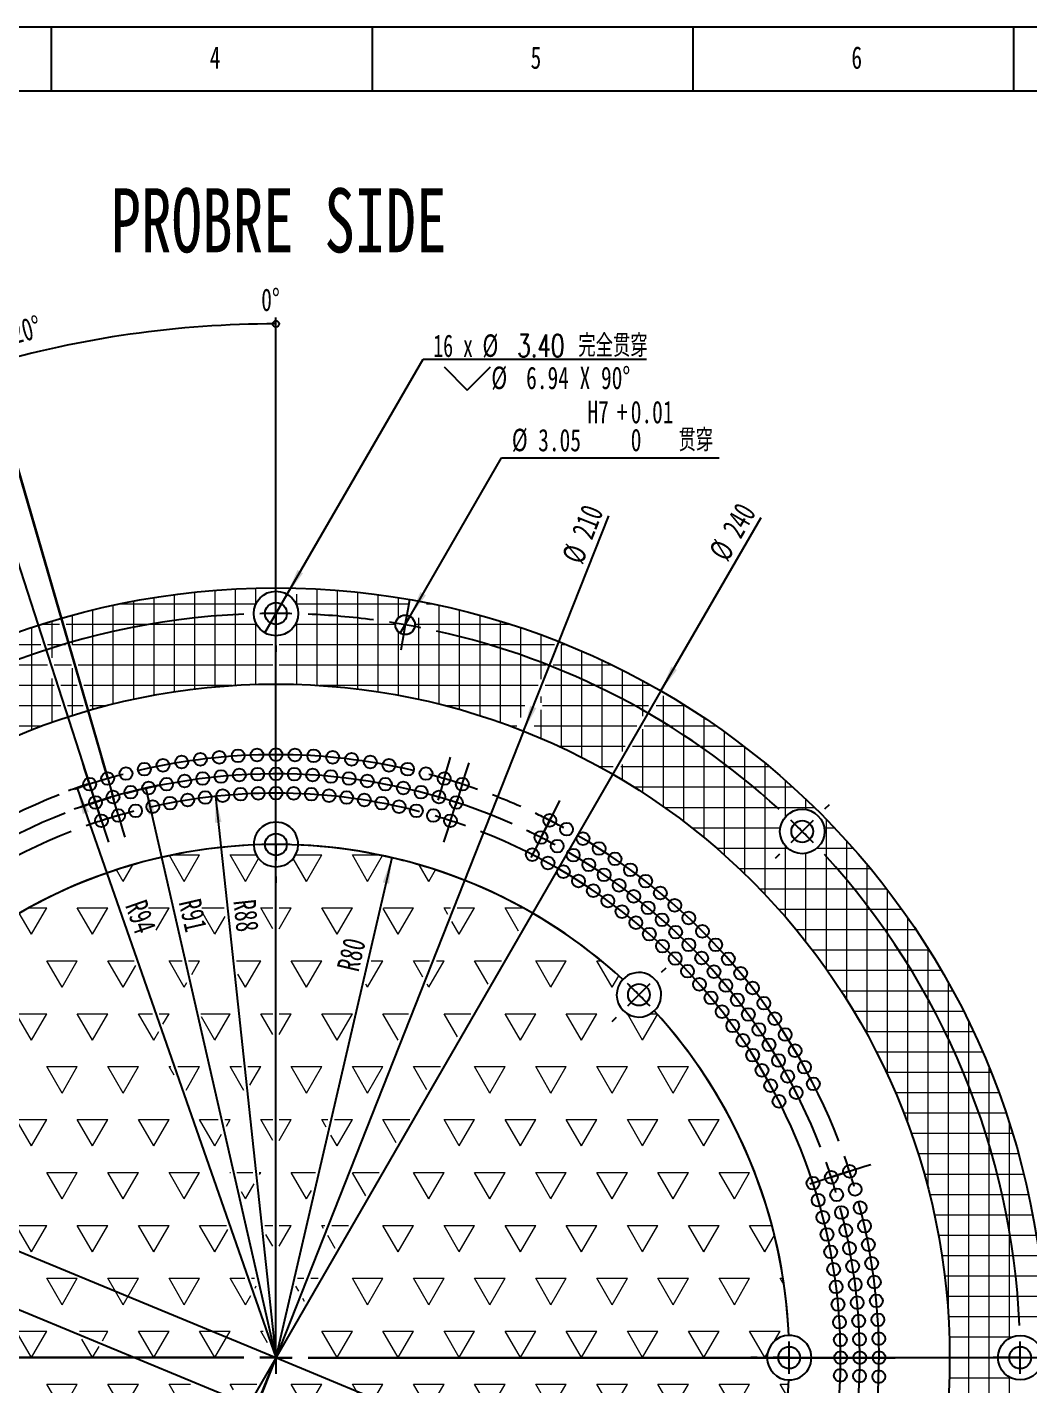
# Model space of a CAD drawing. Header units: millimetres. Extents: x 0 to 841, y 0 to 594.
# Drawn here: x 174.3 to 330.4, y 382.4 to 594 of the extents above; entities that cross this region are included whole.
import ezdxf

# ---------------------------------------------------------------- set-up
doc = ezdxf.new("R2010")
doc.units = ezdxf.units.MM
doc.layers.add('10', color=7, linetype='Continuous')
doc.layers.add('5', color=7, linetype='Continuous')
doc.styles.add('SLDTEXTSTYLE0', font='TXT', dxfattribs={"width": 0.7})
doc.styles.add('SLDTEXTSTYLE10', font='TXT', dxfattribs={"width": 0.65})
doc.styles.add('SLDTEXTSTYLE9', font='TXT', dxfattribs={"width": 0.7, "bigfont": 'bigfont'})
doc.dimstyles.new('SLDDIMSTYLE0', dxfattribs={"dimtxt": 3.5, "dimasz": 4.08, "dimexe": 0, "dimexo": 0.0625, "dimgap": 0.875, "dimtad": 2, "dimrnd": 1e-09, "dimzin": 12, "dimdsep": 46, "dimtxsty": 'SLDTEXTSTYLE0', "dimsah": 1, "dimcen": 0.09, "dimadec": 0, "dimazin": 3, "dimtfac": 1, "dimtofl": 0, "dimtmove": 0, "dimatfit": 3, "dimfxl": 1, "dimfrac": 2, "dimtolj": 1, "dimtzin": 12, "dimarcsym": 0})
doc.dimstyles.new('SLDDIMSTYLE1', dxfattribs={"dimtxt": 3.5, "dimasz": 4.08, "dimexe": 0, "dimexo": 0.0625, "dimgap": 0.875, "dimtad": 2, "dimrnd": 1e-09, "dimzin": 12, "dimdsep": 46, "dimtxsty": 'SLDTEXTSTYLE0', "dimblk1": 'NONE', "dimsah": 1, "dimcen": 0, "dimadec": 0, "dimazin": 3, "dimtfac": 1, "dimtmove": 0, "dimatfit": 3, "dimldrblk": 'NONE', "dimfxl": 1, "dimfrac": 2, "dimtolj": 1, "dimtzin": 12, "dimarcsym": 0})
doc.dimstyles.new('SLDDIMSTYLE2', dxfattribs={"dimtxt": 3.5, "dimasz": 4.08, "dimexe": 0, "dimexo": 0.0625, "dimgap": 0.875, "dimtad": 2, "dimrnd": 1e-09, "dimzin": 12, "dimdsep": 46, "dimtxsty": 'SLDTEXTSTYLE0', "dimsah": 1, "dimcen": 0, "dimadec": 0, "dimazin": 3, "dimtfac": 1, "dimtofl": 0, "dimtmove": 0, "dimatfit": 3, "dimfxl": 1, "dimfrac": 2, "dimtolj": 1, "dimtzin": 12, "dimarcsym": 0})
doc.dimstyles.new('SLDDIMSTYLE4', dxfattribs={"dimtxt": 3.5, "dimasz": 4.08, "dimexe": 0, "dimexo": 0.0625, "dimgap": 0.875, "dimtad": 0, "dimtih": 1, "dimtoh": 1, "dimrnd": 1e-09, "dimzin": 4, "dimdsep": 46, "dimtxsty": 'SLDTEXTSTYLE0', "dimblk1": 'NONE', "dimsah": 1, "dimcen": 0, "dimadec": 0, "dimazin": 1, "dimtfac": 1, "dimtmove": 0, "dimatfit": 3, "dimldrblk": 'NONE', "dimfxl": 1, "dimfrac": 2, "dimtolj": 1, "dimtzin": 12, "dimarcsym": 0})
doc.dimstyles.new('SLDDIMSTYLE5', dxfattribs={"dimtxt": 3.5, "dimasz": 4.08, "dimexe": 0, "dimexo": 0.0625, "dimgap": 0.875, "dimtad": 0, "dimtih": 1, "dimtoh": 1, "dimrnd": 1e-09, "dimzin": 12, "dimdsep": 46, "dimtxsty": 'SLDTEXTSTYLE0', "dimblk1": 'NONE', "dimsah": 1, "dimcen": 0, "dimadec": 0, "dimazin": 3, "dimtol": 1, "dimtp": 0.012, "dimtfac": 1, "dimtmove": 0, "dimatfit": 3, "dimldrblk": 'NONE', "dimfxl": 1, "dimfrac": 2, "dimtolj": 1, "dimarcsym": 0})

# ---------------------------------------------------------------- blocks, each defined once
blk = doc.blocks.new('SW_HATCH_3')
at = {"color": 0, "linetype": 'Continuous', "lineweight": 18}
for p, q in [((42.86, 24.75), (40.54, 28.76)), ((41.06, 28.87), (45.24, 28.87)), ((42.86, 24.75), (45.24, 28.87)), ((52.39, 24.75), (50.01, 28.87)), ((50.01, 28.87), (54.09, 28.87)), ((52.39, 24.75), (54.45, 28.32)), ((61.91, 24.75), (59.85, 28.32)), ((60.21, 28.87), (64.29, 28.87)), ((61.91, 24.75), (64.29, 28.87)), ((71.44, 24.75), (69.06, 28.87)), ((69.06, 28.87), (73.24, 28.87)), ((71.44, 24.75), (73.76, 28.76)), ((33.34, 24.75), (32.3, 26.55)), ((33.34, 24.75), (34.83, 27.33)), ((80.96, 24.75), (79.47, 27.33)), ((80.96, 24.75), (82, 26.55)), ((19.05, 16.5), (17.15, 19.79)), ((18.63, 20.62), (21.43, 20.62)), ((19.05, 16.5), (21.43, 20.62)), ((28.57, 16.5), (26.19, 20.62)), ((26.19, 20.62), (30.96, 20.62)), ((28.57, 16.5), (30.96, 20.62)), ((37.27, 20.62), (40.48, 20.62)), ((38.48, 17.15), (40.48, 20.62)), ((45.58, 20.62), (49.1, 20.62)), ((47.62, 16.5), (45.79, 19.67)), ((47.62, 16.5), (49.24, 19.3)), ((56.65, 17.36), (54.77, 20.62)), ((54.77, 20.62), (56.65, 20.62)), ((57.65, 17.36), (59.53, 20.62)), ((57.65, 20.62), (59.53, 20.62)), ((66.67, 16.5), (64.29, 20.62)), ((64.29, 20.62), (69.06, 20.62)), ((66.67, 16.5), (69.06, 20.62)), ((76.2, 16.5), (73.88, 20.51)), ((73.91, 20.62), (78.58, 20.62)), ((76.2, 16.5), (78.58, 20.62)), ((83.34, 20.62), (84.33, 20.62)), ((83.93, 19.61), (83.34, 20.62)), ((85.41, 20.62), (88.11, 20.62)), ((85.72, 16.5), (88.11, 20.62)), ((94.96, 17), (92.87, 20.62)), ((92.87, 20.62), (95.67, 20.62)), ((85.72, 16.5), (84.57, 18.5)), ((23.81, 8.25), (21.43, 12.37)), ((21.43, 12.37), (26.19, 12.37)), ((23.81, 8.25), (26.19, 12.37)), ((33.34, 8.25), (30.96, 12.37)), ((30.96, 12.37), (35.03, 12.37)), ((33.34, 8.25), (35.29, 11.63)), ((42.86, 8.25), (40.48, 12.37)), ((40.48, 12.37), (42.51, 12.37)), ((43.53, 12.37), (45.24, 12.37)), ((44.02, 10.25), (45.24, 12.37)), ((50.99, 12.37), (54.77, 12.37)), ((52.39, 8.25), (54.77, 12.37)), ((61.91, 8.25), (59.53, 12.37)), ((59.53, 12.37), (64.29, 12.37)), ((61.91, 8.25), (64.29, 12.37)), ((71.44, 8.25), (73.82, 12.37)), ((72, 12.37), (73.82, 12.37)), ((78.58, 12.37), (81.07, 12.37)), ((80.06, 9.81), (78.58, 12.37)), ((80.96, 8.25), (83.34, 12.37)), ((82.15, 12.37), (83.34, 12.37)), ((90.2, 8.75), (88.11, 12.37)), ((88.11, 12.37), (92.29, 12.37)), ((100.01, 8.25), (97.63, 12.37)), ((97.63, 12.37), (102.39, 12.37)), ((100.01, 8.25), (102.39, 12.37)), ((109.54, 8.25), (107.16, 12.37)), ((107.16, 12.37), (107.87, 12.37)), ((42.86, 8.25), (43.28, 8.98)), ((52.39, 8.25), (51.22, 10.27)), ((71.44, 8.25), (71.16, 8.74)), ((80.96, 8.25), (80.7, 8.71)), ((109.54, 8.25), (110.58, 10.05)), ((19.05, 0), (16.67, 4.12)), ((16.67, 4.12), (21.43, 4.12)), ((19.05, 0), (21.43, 4.12)), ((28.57, 0), (26.19, 4.12)), ((26.19, 4.12), (30.96, 4.12)), ((28.57, 0), (30.96, 4.12)), ((38.1, 0), (35.72, 4.12)), ((35.72, 4.12), (37.91, 4.12)), ((38.97, 4.12), (40.48, 4.12)), ((39.54, 2.49), (40.48, 4.12)), ((45.42, 4.12), (50.01, 4.12)), ((47.62, 0), (45.53, 3.63)), ((47.62, 0), (50.01, 4.12)), ((56.65, 0.87), (54.77, 4.12)), ((54.77, 4.12), (56.65, 4.12)), ((57.65, 0.87), (59.53, 4.12)), ((57.65, 4.12), (59.53, 4.12)), ((66.67, 0), (64.29, 4.12)), ((64.29, 4.12), (69.06, 4.12)), ((66.67, 0), (69.06, 4.12)), ((76.19, 0.02), (73.82, 4.12)), ((73.82, 4.12), (77.81, 4.12)), ((85.44, 0.5), (83.34, 4.12)), ((83.34, 4.12), (87.53, 4.12)), ((95.25, 0), (92.87, 4.12)), ((92.87, 4.12), (97.63, 4.12)), ((95.25, 0), (97.63, 4.12)), ((104.77, 0), (102.39, 4.12)), ((102.39, 4.12), (107.16, 4.12)), ((104.77, 0), (107.16, 4.12)), ((114.3, 0), (111.93, 4.1)), ((114.3, 0), (116.62, 4.02)), ((115.54, 4.12), (116.52, 4.12)), ((38.1, 0), (38.88, 1.35)), ((23.81, -8.25), (21.43, -4.12)), ((21.43, -4.12), (26.19, -4.12)), ((23.81, -8.25), (26.19, -4.12)), ((33.34, -8.25), (30.96, -4.12)), ((30.96, -4.12), (35.72, -4.12)), ((33.34, -8.25), (35.72, -4.12)), ((41.26, -5.47), (40.48, -4.12)), ((40.48, -4.12), (40.79, -4.12)), ((41.85, -4.12), (45.24, -4.12)), ((43.13, -7.79), (45.24, -4.12)), ((52.16, -7.86), (50.01, -4.12)), ((50.01, -4.12), (51.76, -4.12)), ((52.77, -4.12), (54.77, -4.12)), ((53.08, -7.04), (54.77, -4.12)), ((61.91, -8.25), (59.53, -4.12)), ((59.53, -4.12), (64.29, -4.12)), ((61.91, -8.25), (64.29, -4.12)), ((71.44, -8.25), (69.06, -4.12)), ((69.06, -4.12), (73.82, -4.12)), ((71.44, -8.25), (73.82, -4.12)), ((80.67, -7.75), (78.58, -4.12)), ((78.58, -4.12), (82.77, -4.12)), ((90.49, -8.25), (88.11, -4.12)), ((88.11, -4.12), (92.87, -4.12)), ((90.49, -8.25), (92.87, -4.12)), ((100.01, -8.25), (97.63, -4.12)), ((97.63, -4.12), (102.39, -4.12)), ((100.01, -8.25), (102.39, -4.12)), ((109.54, -8.25), (107.16, -4.12)), ((107.16, -4.12), (111.92, -4.12)), ((109.54, -8.25), (111.92, -4.12)), ((119.06, -8.25), (116.68, -4.12)), ((116.68, -4.12), (121.44, -4.12)), ((119.06, -8.25), (121.44, -4.12)), ((19.05, -16.5), (16.67, -12.37)), ((16.67, -12.37), (21.43, -12.37)), ((19.05, -16.5), (21.43, -12.37)), ((28.57, -16.5), (26.19, -12.37)), ((26.19, -12.37), (30.96, -12.37)), ((28.57, -16.5), (30.96, -12.37)), ((38.1, -16.5), (35.72, -12.37)), ((35.72, -12.37), (40.48, -12.37)), ((38.1, -16.5), (40.48, -12.37)), ((47.62, -16.5), (45.24, -12.37)), ((45.24, -12.37), (48.16, -12.37)), ((49.18, -12.37), (50.01, -12.37)), ((49.42, -13.39), (50.01, -12.37)), ((56.65, -15.63), (54.77, -12.37)), ((54.77, -12.37), (56.65, -12.37)), ((57.65, -15.63), (59.53, -12.37)), ((57.65, -12.37), (59.53, -12.37)), ((64.29, -12.37), (65.24, -12.37)), ((64.97, -13.54), (64.29, -12.37)), ((66.26, -12.37), (69.06, -12.37)), ((66.67, -16.5), (69.06, -12.37)), ((75.91, -16), (73.82, -12.37)), ((73.82, -12.37), (78, -12.37)), ((85.72, -16.5), (83.34, -12.37)), ((83.34, -12.37), (88.11, -12.37)), ((85.72, -16.5), (88.11, -12.37)), ((95.25, -16.5), (92.87, -12.37)), ((92.87, -12.37), (97.63, -12.37)), ((95.25, -16.5), (97.63, -12.37)), ((104.77, -16.5), (102.39, -12.37)), ((102.39, -12.37), (107.16, -12.37)), ((104.77, -16.5), (107.16, -12.37)), ((114.3, -16.5), (111.92, -12.37)), ((111.92, -12.37), (116.68, -12.37)), ((114.3, -16.5), (116.68, -12.37)), ((123.82, -16.5), (121.44, -12.37)), ((121.44, -12.37), (126.21, -12.37)), ((123.82, -16.5), (126.21, -12.37)), ((47.62, -16.5), (48.68, -14.67)), ((66.67, -16.5), (65.7, -14.81)), ((23.81, -24.75), (21.43, -20.62)), ((21.43, -20.62), (26.19, -20.62)), ((23.81, -24.75), (26.19, -20.62)), ((33.34, -24.75), (30.96, -20.62)), ((30.96, -20.62), (35.72, -20.62)), ((33.34, -24.75), (35.72, -20.62)), ((42.86, -24.75), (40.48, -20.62)), ((40.48, -20.62), (45.24, -20.62)), ((42.86, -24.75), (45.24, -20.62)), ((50.01, -20.62), (50.04, -20.62)), ((50.07, -20.73), (50.01, -20.62)), ((51.07, -20.62), (53.54, -20.62)), ((54.54, -20.62), (54.77, -20.62)), ((54.58, -20.95), (54.77, -20.62)), ((61.91, -24.75), (59.53, -20.62)), ((59.53, -20.62), (63.33, -20.62)), ((71.15, -24.25), (69.08, -20.67)), ((69.1, -20.62), (73.24, -20.62)), ((80.96, -24.75), (78.58, -20.62)), ((78.58, -20.62), (83.34, -20.62)), ((80.96, -24.75), (83.34, -20.62)), ((90.49, -24.75), (88.11, -20.62)), ((88.11, -20.62), (92.87, -20.62)), ((90.49, -24.75), (92.87, -20.62)), ((100.01, -24.75), (97.63, -20.62)), ((97.63, -20.62), (102.39, -20.62)), ((100.01, -24.75), (102.39, -20.62)), ((109.54, -24.75), (107.16, -20.62)), ((107.16, -20.62), (111.92, -20.62)), ((109.54, -24.75), (111.92, -20.62)), ((119.06, -24.75), (116.68, -20.62)), ((116.68, -20.62), (121.44, -20.62)), ((119.06, -24.75), (121.44, -20.62)), ((128.59, -24.75), (126.21, -20.62)), ((126.21, -20.62), (130.97, -20.62)), ((128.59, -24.75), (130.97, -20.62)), ((52.39, -24.75), (53.73, -22.42)), ((52.39, -24.75), (51.76, -23.67)), ((61.91, -24.75), (62.68, -23.42)), ((19.05, -33), (16.67, -28.87)), ((16.67, -28.87), (21.43, -28.87)), ((19.05, -33), (21.43, -28.87)), ((28.57, -33), (26.19, -28.87)), ((26.19, -28.87), (30.96, -28.87)), ((28.57, -33), (30.96, -28.87)), ((38.1, -33), (35.72, -28.87)), ((35.72, -28.87), (40.48, -28.87)), ((38.1, -33), (40.48, -28.87)), ((47.62, -33), (45.24, -28.87)), ((45.24, -28.87), (49.42, -28.87)), ((47.62, -33), (49.64, -29.5)), ((55.43, -28.87), (56.65, -28.87)), ((57.65, -32.13), (59.53, -28.87)), ((57.65, -28.87), (59.53, -28.87)), ((64.29, -28.87), (64.76, -28.87)), ((64.57, -29.36), (64.29, -28.87)), ((65.84, -28.87), (68.48, -28.87)), ((76.2, -33), (73.82, -28.87)), ((73.82, -28.87), (78.58, -28.87)), ((76.2, -33), (78.58, -28.87)), ((85.72, -33), (83.34, -28.87)), ((83.34, -28.87), (88.11, -28.87)), ((85.72, -33), (88.11, -28.87)), ((95.25, -33), (92.87, -28.87)), ((92.87, -28.87), (97.63, -28.87)), ((95.25, -33), (97.63, -28.87)), ((104.77, -33), (102.39, -28.87)), ((102.39, -28.87), (107.16, -28.87)), ((104.77, -33), (107.16, -28.87)), ((114.3, -33), (111.92, -28.87)), ((111.92, -28.87), (116.68, -28.87)), ((114.3, -33), (116.68, -28.87)), ((123.82, -33), (121.44, -28.87)), ((121.44, -28.87), (126.21, -28.87)), ((123.82, -33), (126.21, -28.87)), ((133.35, -33), (130.97, -28.87)), ((130.97, -28.87), (134.45, -28.87)), ((56.65, -32.13), (55.58, -30.28)), ((66.39, -32.5), (65.21, -30.46)), ((133.35, -33), (134.84, -30.41)), ((23.81, -41.24), (21.43, -37.12)), ((21.43, -37.12), (26.19, -37.12)), ((23.81, -41.24), (26.19, -37.12)), ((33.34, -41.24), (30.96, -37.12)), ((30.96, -37.12), (35.72, -37.12)), ((33.34, -41.24), (35.72, -37.12)), ((42.86, -41.24), (40.48, -37.12)), ((40.48, -37.12), (45.24, -37.12)), ((42.86, -41.24), (45.24, -37.12)), ((52.39, -41.24), (50.01, -37.12)), ((50.01, -37.12), (52.3, -37.12)), ((53.36, -37.12), (53.81, -37.12)), ((60.53, -37.12), (61.5, -37.12)), ((62.58, -37.12), (63.72, -37.12)), ((71.44, -41.24), (69.06, -37.12)), ((69.06, -37.12), (73.82, -37.12)), ((71.44, -41.24), (73.82, -37.12)), ((80.96, -41.24), (78.58, -37.12)), ((78.58, -37.12), (83.34, -37.12)), ((80.96, -41.24), (83.34, -37.12)), ((90.49, -41.24), (88.11, -37.12)), ((88.11, -37.12), (92.87, -37.12)), ((90.49, -41.24), (92.87, -37.12)), ((100.01, -41.24), (97.63, -37.12)), ((97.63, -37.12), (102.39, -37.12)), ((100.01, -41.24), (102.39, -37.12)), ((109.54, -41.24), (107.16, -37.12)), ((107.16, -37.12), (111.92, -37.12)), ((109.54, -41.24), (111.92, -37.12)), ((119.06, -41.24), (116.68, -37.12)), ((116.68, -37.12), (121.44, -37.12)), ((119.06, -41.24), (121.44, -37.12)), ((128.59, -41.24), (126.21, -37.12)), ((126.21, -37.12), (130.97, -37.12)), ((128.59, -41.24), (130.97, -37.12)), ((136.35, -38.19), (135.73, -37.12)), ((135.73, -37.12), (136.19, -37.12)), ((52.39, -41.24), (53.23, -39.78)), ((53.89, -38.64), (54.08, -38.31)), ((60.7, -39.15), (60.24, -38.35)), ((61.62, -40.74), (61.34, -40.25)), ((19.05, -49.49), (16.67, -45.37)), ((16.67, -45.37), (21.43, -45.37)), ((19.05, -49.49), (21.43, -45.37)), ((26.51, -45.37), (30.96, -45.37)), ((30.1, -46.85), (30.96, -45.37)), ((38.1, -49.49), (35.72, -45.37)), ((35.72, -45.37), (40.48, -45.37)), ((38.1, -49.49), (40.48, -45.37)), ((47.62, -49.49), (45.24, -45.37)), ((45.24, -45.37), (50.01, -45.37)), ((47.62, -49.49), (50.01, -45.37)), ((54.77, -45.37), (55.18, -45.37)), ((55.81, -47.17), (54.77, -45.37)), ((66.67, -49.49), (64.29, -45.37)), ((64.29, -45.37), (69.06, -45.37)), ((66.67, -49.49), (69.06, -45.37)), ((76.2, -49.49), (73.82, -45.37)), ((73.82, -45.37), (78.58, -45.37)), ((76.2, -49.49), (78.58, -45.37)), ((85.72, -49.49), (83.34, -45.37)), ((83.34, -45.37), (88.11, -45.37)), ((85.72, -49.49), (88.11, -45.37)), ((95.25, -49.49), (92.87, -45.37)), ((92.87, -45.37), (97.63, -45.37)), ((95.25, -49.49), (97.63, -45.37)), ((104.77, -49.49), (102.39, -45.37)), ((102.39, -45.37), (107.16, -45.37)), ((104.77, -49.49), (107.16, -45.37)), ((114.3, -49.49), (111.92, -45.37)), ((111.92, -45.37), (116.68, -45.37)), ((114.3, -49.49), (116.68, -45.37)), ((123.82, -49.49), (121.44, -45.37)), ((121.44, -45.37), (126.21, -45.37)), ((123.82, -49.49), (126.21, -45.37)), ((133.35, -49.49), (130.97, -45.37)), ((130.97, -45.37), (135.73, -45.37)), ((134.85, -46.89), (135.73, -45.37)), ((28.57, -49.49), (26.91, -46.62)), ((28.57, -49.49), (29.59, -47.73)), ((133.35, -49.49), (133.75, -48.8)), ((23.81, -57.74), (21.43, -53.62)), ((21.43, -53.62), (26.19, -53.62)), ((23.81, -57.74), (26.19, -53.62)), ((33.34, -57.74), (30.96, -53.62)), ((30.96, -53.62), (35.72, -53.62)), ((33.34, -57.74), (35.72, -53.62)), ((42.86, -57.74), (40.48, -53.62)), ((40.48, -53.62), (43.81, -53.62)), ((50.01, -53.62), (54.19, -53.62)), ((50.51, -54.49), (50.01, -53.62)), ((61.91, -57.74), (59.53, -53.62)), ((59.53, -53.62), (64.29, -53.62)), ((61.91, -57.74), (64.29, -53.62)), ((71.44, -57.74), (69.06, -53.62)), ((69.06, -53.62), (73.82, -53.62)), ((71.44, -57.74), (73.82, -53.62)), ((80.96, -57.74), (78.58, -53.62)), ((78.58, -53.62), (83.34, -53.62)), ((80.96, -57.74), (83.34, -53.62)), ((90.49, -57.74), (88.11, -53.62)), ((88.11, -53.62), (92.87, -53.62)), ((90.49, -57.74), (92.87, -53.62)), ((100.01, -57.74), (97.63, -53.62)), ((97.63, -53.62), (102.39, -53.62)), ((100.01, -57.74), (102.39, -53.62)), ((109.54, -57.74), (107.16, -53.62)), ((107.16, -53.62), (111.92, -53.62)), ((109.54, -57.74), (111.92, -53.62)), ((119.06, -57.74), (116.68, -53.62)), ((116.68, -53.62), (121.44, -53.62)), ((119.06, -57.74), (121.44, -53.62)), ((128.59, -57.74), (126.21, -53.62)), ((126.21, -53.62), (130.97, -53.62)), ((128.59, -57.74), (130.97, -53.62)), ((136.91, -55.66), (135.73, -53.62)), ((135.73, -53.62), (137.04, -53.62))]:
    blk.add_line(p, q, dxfattribs=at)
blk = doc.blocks.new('SW_HATCH_4')
at = {"color": 0, "linetype": 'Continuous', "lineweight": 18}
for p, q in [((-6.38, 2.15), (-6.38, -12.91)), ((-3.21, 2.36), (-3.21, -12.67)), ((-0.03, 2.48), (-0.03, -0.07)), ((9.49, 2.36), (9.49, -12.67)), ((12.67, 2.15), (12.67, -12.91)), ((0, 0), (-21.35, 0)), ((-19.08, 0.45), (-19.08, -14.85)), ((-15.91, 1), (-15.91, -14.22)), ((-12.73, 1.47), (-12.73, -13.68)), ((-9.56, 1.85), (-9.56, -13.25)), ((23.7, 0), (6.28, 0)), ((6.32, 1.56), (6.32, -0.07)), ((15.84, 1.85), (15.84, -13.25)), ((19.02, 1.47), (19.02, -13.68)), ((22.19, 1), (22.19, -2.17)), ((27.63, 0), (26.61, 0)), ((-28.61, -1.75), (-28.61, -6.4)), ((-25.43, -0.93), (-25.43, -16.44)), ((-22.26, -0.19), (-22.26, -15.59)), ((28.54, -0.19), (28.54, -15.59)), ((31.72, -0.93), (31.72, -16.44)), ((34.89, -1.75), (34.89, -17.39)), ((-34.96, -3.68), (-34.96, -19.63)), ((-30.59, -3.17), (-33.4, -3.17)), ((-31.78, -2.67), (-31.78, -8.37)), ((0.12, -3.17), (-29.55, -3.17)), ((-0.03, -2.88), (-0.03, -12.52)), ((21.76, -3.17), (6.17, -3.17)), ((6.32, -2.88), (6.32, -12.52)), ((39.69, -3.17), (24.81, -3.17)), ((25.37, -2.15), (25.37, -14.85)), ((38.07, -2.67), (38.07, -18.45)), ((41.24, -3.68), (41.24, -17.68)), ((22.19, -4.37), (22.19, -14.22)), ((44.42, -4.8), (44.42, -11.71)), ((-33.49, -6.35), (-42.15, -6.35)), ((-29.66, -6.35), (-32.44, -6.35)), ((2.64, -6.35), (-28.62, -6.35)), ((46.53, -6.35), (3.64, -6.35)), ((47.59, -6.4), (47.59, -22.35)), ((48.43, -6.35), (47.61, -6.35)), ((50.77, -7.33), (50.77, -23.9)), ((-32.46, -9.53), (-49.27, -9.53)), ((-28.74, -9.53), (-31.41, -9.53)), ((-28.61, -9.98), (-28.61, -17.39)), ((2.64, -9.53), (-27.7, -9.53)), ((45.28, -9.53), (3.64, -9.53)), ((55.55, -9.53), (46.35, -9.53)), ((53.94, -8.76), (53.94, -25.58)), ((57.12, -10.3), (57.12, -22.99)), ((-31.78, -11.6), (-31.78, -18.45)), ((60.29, -11.96), (60.29, -17.49)), ((-31.43, -12.7), (-55.36, -12.7)), ((-27.82, -12.7), (-30.38, -12.7)), ((-3.73, -12.7), (-26.78, -12.7)), ((44.02, -12.7), (10.01, -12.7)), ((44.42, -14.43), (44.42, -15.42)), ((61.64, -12.7), (45.1, -12.7)), ((63.47, -14.32), (63.47, -31.53)), ((-30.4, -15.88), (-60.71, -15.88)), ((-26.9, -15.88), (-29.35, -15.88)), ((-23.36, -15.88), (-25.86, -15.88)), ((41.95, -15.88), (29.64, -15.88)), ((44.42, -16.49), (44.42, -20.93)), ((61.22, -15.88), (44.66, -15.88)), ((67, -15.88), (62.38, -15.88)), ((66.64, -15.65), (66.64, -33.85)), ((69.82, -17.7), (69.82, -36.36)), ((-33.43, -19.05), (-65.51, -19.05)), ((40.7, -19.05), (39.71, -19.05)), ((59.39, -19.05), (43.4, -19.05)), ((60.29, -19.49), (60.29, -29.39)), ((71.79, -19.05), (60.54, -19.05)), ((72.99, -19.9), (72.99, -39.08)), ((57.56, -22.23), (47.33, -22.23)), ((76.13, -22.23), (58.71, -22.23)), ((76.17, -22.25), (76.17, -42.03)), ((57.12, -24.99), (57.12, -27.41)), ((79.34, -24.77), (79.34, -45.24)), ((55.72, -25.4), (53.61, -25.4)), ((80.1, -25.4), (56.88, -25.4)), ((82.52, -27.48), (82.52, -33.21)), ((83.74, -28.57), (59.01, -28.57)), ((85.69, -30.38), (85.69, -32.02)), ((87.11, -31.75), (63.77, -31.75)), ((88.87, -33.5), (88.87, -56.84)), ((81.74, -34.92), (68.03, -34.92)), ((90.24, -34.92), (88.6, -34.92)), ((82.52, -37.69), (82.52, -48.74)), ((92.04, -36.87), (92.04, -61.6)), ((82.92, -38.1), (71.88, -38.1)), ((85.69, -38.88), (85.69, -52.59)), ((93.14, -38.1), (87.41, -38.1)), ((95.84, -41.27), (75.38, -41.27)), ((95.22, -40.52), (95.22, -67.01)), ((98.36, -44.45), (78.59, -44.45)), ((98.39, -44.49), (98.39, -73.29)), ((100.72, -47.62), (81.54, -47.62)), ((101.57, -48.83), (101.57, -80.9)), ((102.91, -50.8), (84.25, -50.8)), ((104.96, -53.98), (86.76, -53.98)), ((104.74, -53.62), (104.74, -90.97)), ((106.88, -57.15), (89.08, -57.15)), ((107.92, -58.98), (107.92, -110.6)), ((108.66, -60.33), (91.23, -60.33)), ((110.32, -63.5), (93.21, -63.5)), ((111.09, -65.07), (111.09, -164.15)), ((111.86, -66.67), (95.03, -66.67)), ((113.29, -69.85), (96.72, -69.85)), ((114.6, -73.03), (98.27, -73.03)), ((114.27, -72.18), (114.27, -162.77)), ((115.82, -76.2), (99.69, -76.2)), ((116.93, -79.38), (100.98, -79.38)), ((117.44, -80.93), (117.44, -114.45)), ((117.95, -82.55), (102.16, -82.55)), ((118.86, -85.72), (103.23, -85.72)), ((119.69, -88.9), (104.18, -88.9)), ((120.42, -92.08), (105.02, -92.08)), ((121.06, -95.25), (105.76, -95.25)), ((121.62, -98.42), (106.4, -98.42)), ((122.09, -101.6), (106.93, -101.6)), ((122.47, -104.78), (107.37, -104.78)), ((122.76, -107.95), (107.71, -107.95)), ((122.97, -111.12), (107.95, -111.12)), ((117.74, -114.3), (108.09, -114.3)), ((115.67, -117.47), (108.14, -117.47)), ((117.44, -120.5), (117.44, -136.09)), ((117.74, -120.65), (108.09, -120.65))]:
    blk.add_line(p, q, dxfattribs=at)
blk = doc.blocks.new('_Origin')
at = {"color": 0, "linetype": 'ByBlock', "lineweight": -2}
blk.add_line((0, 0), (-1, 0), dxfattribs=at)
blk.add_circle((0, 0), 0.5, dxfattribs=at)
blk = doc.blocks.new('SW_ANGORDINATE_DIMENSION_0')
at = {"layer": '10', "color": 0}
blk.add_line((2.3, -162.15), (2.3, 0), dxfattribs=at)
at = {"layer": '10', "color": 0, "xscale": 1.016, "yscale": 1.016}
blk.add_blockref('_Origin', (2.3, -1.02), dxfattribs=at)
at = {"layer": '10', "color": 0, "insert": (0, 4.51), "char_height": 3.5, "attachment_point": 1, "style": 'SLDTEXTSTYLE0'}
blk.add_mtext('0°', dxfattribs=at)
blk = doc.blocks.new('SW_ANGORDINATE_DIMENSION_1')
at = {"layer": '10', "color": 0}
for p, q in [((19.11, -65.51), (0.09, -0.07)), ((0.09, -0.07), (19.11, -65.51))]:
    blk.add_line(p, q, dxfattribs=at)
blk.add_arc((45.33, -155.78), 161.14, 90, 106.2, dxfattribs=at)
blk.add_solid([(0.38, -1.04), (4.44, -0.39), (4.15, 0.59)], dxfattribs=at)
at = {"layer": '10', "color": 0, "insert": (-1.12, 4.37), "char_height": 3.5, "attachment_point": 1, "rotation": 14.3302, "style": 'SLDTEXTSTYLE0'}
blk.add_mtext('16.20°', dxfattribs=at)
blk = doc.blocks.new('SW_ANGORDINATE_DIMENSION_2')
at = {"layer": '10', "color": 0}
for p, q in [((1.63, -4.76), (0.05, -0.01)), ((1.63, -4.76), (2.68, -4.41)), ((2.68, -4.41), (22.19, -64.47))]:
    blk.add_line(p, q, dxfattribs=at)
blk.add_arc((51.24, -153.87), 161.14, 106.2, 108.4044, dxfattribs=at)
blk.add_solid([(0.37, -0.98), (4.4, -0.17), (4.08, 0.79)], dxfattribs=at)
at = {"layer": '10', "color": 0, "insert": (-1.34, 4.31), "char_height": 3.5, "attachment_point": 1, "rotation": 17.3366, "style": 'SLDTEXTSTYLE0'}
blk.add_mtext('18°', dxfattribs=at)
blk = doc.blocks.new('SW_ANGORDINATE_DIMENSION_8')
at = {"layer": '10', "color": 0}
blk.add_line((16.34, 48.24), (8.32, 2.79), dxfattribs=at)
blk.add_arc((36.48, 162.48), 161.14, 180, 260, dxfattribs=at)
blk.add_solid([(8.5, 3.79), (4.57, 5), (4.39, 4)], dxfattribs=at)
at = {"layer": '10', "color": 0, "insert": (0.89, 4.42), "char_height": 3.5, "attachment_point": 1, "rotation": 348.6646, "style": 'SLDTEXTSTYLE0'}
blk.add_mtext('170°', dxfattribs=at)
blk = doc.blocks.new('_D')
at = {"layer": '10', "color": 7, "transparency": 16777216}
for p, q in [((120.64, 424.87), (116.65, 415.25)), ((117.42, 417.09), (209.81, 378.82)), ((213.03, 386.6), (209.04, 376.98))]:
    blk.add_line(p, q, dxfattribs=at)
for points in [[(117.42, 417.09), (121, 415.06), (121.38, 416)], [(209.81, 378.82), (206.23, 380.86), (205.84, 379.92)]]:
    blk.add_solid(points, dxfattribs=at)
at = {"layer": '10', "color": 7, "transparency": 16777216, "insert": (168.65, 400.76), "char_height": 3.5, "attachment_point": 1, "rotation": 337.5, "style": 'SLDTEXTSTYLE0'}
blk.add_mtext('100', dxfattribs=at)
blk = doc.blocks.new('_D_1')
at = {"layer": '10', "color": 7, "transparency": 16777216}
for p, q in [((213.03, 386.6), (208.52, 375.71)), ((209.28, 377.56), (301.67, 339.29)), ((305.42, 348.33), (300.9, 337.44))]:
    blk.add_line(p, q, dxfattribs=at)
for points in [[(209.28, 377.56), (212.86, 375.52), (213.25, 376.46)], [(301.67, 339.29), (298.1, 341.32), (297.71, 340.38)]]:
    blk.add_solid(points, dxfattribs=at)
at = {"layer": '10', "color": 7, "transparency": 16777216, "insert": (253.91, 363.96), "char_height": 3.5, "attachment_point": 1, "rotation": 337.5, "style": 'SLDTEXTSTYLE0'}
blk.add_mtext('100', dxfattribs=at)
blk = doc.blocks.new('_D_2')
at = {"layer": '10', "color": 7, "transparency": 16777216}
for q in [(288.63, 517.55), (153.03, 282.68)]:
    blk.add_line((273.03, 490.52), q, dxfattribs=at)
blk.add_solid([(273.03, 490.52), (275.51, 493.8), (274.63, 494.31)], dxfattribs=at)
at = {"layer": '10', "color": 7, "transparency": 16777216, "char_height": 3.5, "attachment_point": 1, "rotation": 60, "style": 'SLDTEXTSTYLE0'}
for s, insert in [('240', (282.42, 515.82)), ('%%c', (280.35, 512.26))]:
    blk.add_mtext(s, dxfattribs=dict(at, insert=insert))
blk = doc.blocks.new('_None')
blk = doc.blocks.new('_D_3')
at = {"layer": '10', "color": 7, "transparency": 16777216}
for q in [(264.91, 517.83), (174.43, 288.95)]:
    blk.add_line((251.63, 484.24), q, dxfattribs=at)
blk.add_solid([(251.63, 484.24), (253.6, 487.85), (252.66, 488.23)], dxfattribs=at)
at = {"layer": '10', "color": 7, "transparency": 16777216, "char_height": 3.5, "attachment_point": 1, "rotation": 68.4296, "style": 'SLDTEXTSTYLE0'}
for s, insert in [('210', (259.02, 515.2)), ('%%c', (257.49, 511.38))]:
    blk.add_mtext(s, dxfattribs=dict(at, insert=insert))
blk = doc.blocks.new('_D_4')
at = {"layer": '10', "color": 7, "transparency": 16777216}
blk.add_line((231.09, 464.53), (213.03, 386.6), dxfattribs=at)
blk.add_arc((213.03, 386.6), 80, 75.5227, 92.4854, dxfattribs=at)
blk.add_solid([(231.09, 464.53), (229.67, 460.67), (230.66, 460.44)], dxfattribs=at)
at = {"layer": '10', "color": 7, "transparency": 16777216, "insert": (222.48, 447.39), "char_height": 3.5, "attachment_point": 1, "rotation": 76.9548, "style": 'SLDTEXTSTYLE0'}
blk.add_mtext('R80', dxfattribs=at)
blk = doc.blocks.new('_D_5')
at = {"layer": '10', "color": 7, "transparency": 16777216}
blk.add_line((192.76, 475.31), (213.03, 386.6), dxfattribs=at)
blk.add_arc((213.03, 386.6), 91.08, 101.6075, 110.1855, dxfattribs=at)
blk.add_solid([(192.76, 475.31), (193.18, 471.22), (194.17, 471.45)], dxfattribs=at)
at = {"layer": '10', "color": 7, "transparency": 16777216, "insert": (201.26, 458.38), "char_height": 3.5, "attachment_point": 1, "rotation": 282.8665, "style": 'SLDTEXTSTYLE0'}
blk.add_mtext('R91', dxfattribs=at)
blk = doc.blocks.new('_D_6')
at = {"layer": '10', "color": 7, "transparency": 16777216}
blk.add_line((182.06, 475.35), (213.03, 386.6), dxfattribs=at)
blk.add_arc((213.03, 386.6), 94.08, 108.0177, 110.1164, dxfattribs=at)
blk.add_solid([(182.06, 475.35), (182.92, 471.33), (183.88, 471.66)], dxfattribs=at)
at = {"layer": '10', "color": 7, "transparency": 16777216, "insert": (192.8, 458.25), "char_height": 3.5, "attachment_point": 1, "rotation": 289.2366, "style": 'SLDTEXTSTYLE0'}
blk.add_mtext('R94', dxfattribs=at)
blk = doc.blocks.new('_D_7')
at = {"layer": '10', "color": 7, "transparency": 16777216}
blk.add_line((203.61, 474.09), (213.03, 386.6), dxfattribs=at)
blk.add_solid([(203.61, 474.09), (203.54, 469.98), (204.55, 470.09)], dxfattribs=at)
at = {"layer": '10', "color": 7, "transparency": 16777216, "insert": (209.86, 458.17), "char_height": 3.5, "attachment_point": 1, "rotation": 276.1452, "style": 'SLDTEXTSTYLE0'}
blk.add_mtext('R88', dxfattribs=at)
blk = doc.blocks.new('SW_SYMBOL_HOLE_SINK')
at = {"layer": '10', "color": 0}
for p, q in [((0, 875), (800, 75)), ((800, 75), (1600, 875))]:
    blk.add_line(p, q, dxfattribs=at)
blk = doc.blocks.new('_D_10')
at = {"layer": '10', "transparency": 16777216}
for p, q in [((214.76, 505.6), (235.96, 542.27)), ((235.96, 542.27), (270.77, 542.27)), ((211.29, 499.59), (214.76, 505.6))]:
    blk.add_line(p, q, dxfattribs=at)
blk.add_solid([(214.76, 505.6), (217.25, 508.88), (216.37, 509.39)], dxfattribs=at)
at = {"layer": '10', "transparency": 16777216, "xscale": 0.004511737100000001, "yscale": 0.004511737100000001, "zscale": 0.004511737100000001}
blk.add_blockref('SW_SYMBOL_HOLE_SINK', (239.23, 537.09), dxfattribs=at)
at = {"layer": '10', "transparency": 16777216, "char_height": 3.5, "attachment_point": 1}
for s, insert, style in [('16 x', (237.54, 546.09), 'SLDTEXTSTYLE10'), ('%%c', (245.21, 546.11), 'SLDTEXTSTYLE0'), ('3.40 完全贯穿', (250.63, 546.09), 'SLDTEXTSTYLE9'), ('%%c', (246.59, 541.09), 'SLDTEXTSTYLE0'), ('6.94 X 90°', (252.02, 541.08), 'SLDTEXTSTYLE0')]:
    blk.add_mtext(s, dxfattribs=dict(at, insert=insert, style=style))
blk = doc.blocks.new('_D_11')
at = {"layer": '10', "transparency": 16777216}
for p, q in [((233.93, 502.16), (248.2, 526.87)), ((248.2, 526.87), (282.11, 526.87)), ((232.41, 499.52), (233.93, 502.16))]:
    blk.add_line(p, q, dxfattribs=at)
blk.add_solid([(233.93, 502.16), (236.41, 505.44), (235.53, 505.94)], dxfattribs=at)
at = {"layer": '10', "transparency": 16777216, "char_height": 3.5, "attachment_point": 1}
for s, insert, style in [('H7', (261.57, 535.75), 'SLDTEXTSTYLE0'), ('0.01', (268.32, 535.75), 'SLDTEXTSTYLE0'), ('+', (266.17, 535.75), 'SLDTEXTSTYLE0'), ('%%c', (249.79, 531.4), 'SLDTEXTSTYLE0'), ('3.05', (253.9, 531.38), 'SLDTEXTSTYLE0'), ('0', (268.32, 531.4), 'SLDTEXTSTYLE0'), ('贯穿', (275.77, 531.38), 'SLDTEXTSTYLE9')]:
    blk.add_mtext(s, dxfattribs=dict(at, insert=insert, style=style))
blk = doc.blocks.new('SW_CENTERMARKSYMBOL_0')
at = {"layer": '10', "color": 0}
for p, q in [((0, 5), (0, 122.5)), ((0, 0), (0, 2.5)), ((-5, 0), (-122.5, 0)), ((0, 0), (-2.5, 0)), ((0, 0), (0, -2.5)), ((0, 0), (2.5, 0)), ((5, 0), (122.5, 0))]:
    blk.add_line(p, q, dxfattribs=at)
blk = doc.blocks.new('SW_CENTERMARKSYMBOL_1')
at = {"layer": '10', "color": 0}
for p, q in [((0, 5), (0, 5.97)), ((0, 0), (0, 2.5)), ((20.58, 0.7), (20.84, 2.2)), ((0, 0), (0, -2.5)), ((20.14, -1.76), (20.58, 0.7)), ((20.14, -1.76), (19.71, -4.22)), ((19.71, -4.22), (19.44, -5.73)), ((0, -5), (0, -5.97)), ((0, -111), (0, -6.33)), ((85.56, -30.44), (86.25, -29.75)), ((82.02, -33.98), (83.79, -32.21)), ((82.02, -33.98), (80.26, -35.74)), ((78.49, -37.51), (77.8, -38.2)), ((0, -116), (0, -113.5)), ((-5, -116), (-109.67, -116)), ((0, -116), (-2.5, -116)), ((0, -116), (0, -118.5)), ((0, -116), (2.5, -116)), ((5, -116), (109.67, -116)), ((113.5, -116), (111.8, -116)), ((116, -116), (113.5, -116)), ((116, -116), (118.5, -116))]:
    blk.add_line(p, q, dxfattribs=at)
for start, end in [(90, 91.2348), (88.7652, 90), (92.4696, 132.5304), (82.4696, 87.5304), (80, 81.2348), (78.7652, 80), (47.4696, 77.5304), (45, 46.2348), (43.7652, 45), (2.4696, 42.5304), (172.4696, 257.5304), (0, 1.2348), (358.7652, 0)]:
    blk.add_arc((0, -116), 116, start, end, dxfattribs=at)
blk = doc.blocks.new('SW_CENTERMARKSYMBOL_2')
at = {"layer": '10', "color": 0}
for p, q in [((83.75, -37.68), (83.75, 53.82)), ((56.83, 49.99), (56.55, 50.95)), ((110.68, 49.99), (110.96, 50.95)), ((53.93, 49.1), (53.63, 50.05)), ((54.71, 46.72), (53.93, 49.1)), ((57.53, 47.59), (56.83, 49.99)), ((109.98, 47.59), (110.68, 49.99)), ((112.8, 46.72), (113.57, 49.1)), ((113.57, 49.1), (113.88, 50.05)), ((54.71, 46.72), (55.48, 44.35)), ((57.53, 47.59), (58.23, 45.19)), ((109.98, 47.59), (109.28, 45.19)), ((112.8, 46.72), (112.03, 44.35)), ((58.23, 45.19), (58.51, 44.23)), ((109.28, 45.19), (109, 44.23)), ((55.48, 44.35), (55.79, 43.4)), ((112.03, 44.35), (111.72, 43.4)), ((126.43, 41.08), (127.56, 43.31)), ((127.56, 43.31), (128.02, 44.2)), ((126.43, 41.08), (125.29, 38.85)), ((125.29, 38.85), (124.84, 37.96)), ((175.53, -12.85), (176.48, -12.55)), ((170.78, -14.4), (169.83, -14.71)), ((173.15, -13.63), (170.78, -14.4)), ((173.15, -13.63), (175.53, -12.85)), ((83.75, -42.68), (83.75, -40.18)), ((78.75, -42.68), (-12.75, -42.68)), ((83.75, -42.68), (81.25, -42.68)), ((83.75, -42.68), (83.75, -45.18)), ((83.75, -42.68), (86.25, -42.68)), ((88.75, -42.68), (180.25, -42.68))]:
    blk.add_line(p, q, dxfattribs=at)
for start, end in [(76.8476, 103.1524), (108, 109.5238), (106.4762, 108), (106.2, 107.7238), (104.6762, 106.2), (73.8, 75.3238), (72.2762, 73.8), (72, 73.5238), (70.4762, 72), (111.0476, 149.9524), (66.0476, 68.9524), (63, 64.5238), (61.4762, 63), (21.0476, 59.9524), (18, 19.5238), (16.4762, 18), (336.0476, 14.9524)]:
    blk.add_arc((83.75, -42.68), 94, start, end, dxfattribs=at)
blk = doc.blocks.new('SW_CENTERMARKSYMBOL_3')
at = {"layer": '10', "color": 0}
for p, q in [((81.08, -36.31), (81.08, 52.19)), ((52.19, 47.61), (51.88, 48.56)), ((52.96, 45.23), (52.19, 47.61)), ((53.12, 44.76), (52.81, 45.71)), ((52.96, 45.23), (53.73, 42.86)), ((53.89, 42.38), (53.12, 44.76)), ((55.83, 45.59), (55.55, 46.55)), ((56.53, 43.19), (55.83, 45.59)), ((108.28, 42.38), (109.05, 44.76)), ((109.05, 44.76), (109.36, 45.71)), ((53.73, 42.86), (54.04, 41.9)), ((53.89, 42.38), (54.66, 40)), ((56.53, 43.19), (57.23, 40.79)), ((108.28, 42.38), (107.5, 40)), ((123.53, 42), (123.98, 42.89)), ((57.23, 40.79), (57.51, 39.83)), ((122.39, 39.77), (123.53, 42)), ((54.66, 40), (54.97, 39.05)), ((107.5, 40), (107.19, 39.05)), ((122.39, 39.77), (121.26, 37.54)), ((121.26, 37.54), (120.81, 36.65)), ((167.63, -13.19), (170.01, -12.42)), ((170.01, -12.42), (170.96, -12.11)), ((165.25, -13.97), (164.3, -14.27)), ((167.63, -13.19), (165.25, -13.97)), ((81.08, -41.31), (81.08, -38.81)), ((76.08, -41.31), (-12.42, -41.31)), ((81.08, -41.31), (78.58, -41.31)), ((81.08, -41.31), (81.08, -43.81)), ((81.08, -41.31), (83.58, -41.31)), ((86.08, -41.31), (174.58, -41.31))]:
    blk.add_line(p, q, dxfattribs=at)
for radius, start, end in [(91, 66.1481, 104.8519), (88, 75.2554, 102.9446), (91, 108, 109.5741), (91, 106.4259, 108), (91, 111.1481, 149.8519), (88, 108, 109.6277), (88, 106.3723, 108), (88, 106.2, 107.8277), (88, 104.5723, 106.2), (88, 72, 73.6277), (88, 70.3723, 72), (88, 111.2554, 68.7446), (91, 63, 64.5741), (91, 61.4259, 63), (91, 21.1481, 59.8519), (91, 18, 19.5741), (91, 16.4259, 18), (91, 336.1481, 14.8519)]:
    blk.add_arc((81.08, -41.31), radius, start, end, dxfattribs=at)
blk = doc.blocks.new('SW_CENTERMARKSYMBOL_4')
at = {"layer": '10', "color": 0}
for p, q in [((0, 5), (0, 5.97)), ((0, 0), (0, 2.5)), ((0, 0), (0, -2.5)), ((0, -75), (0, -3.59)), ((0, -5), (0, -5.97)), ((60.1, -19.9), (60.79, -19.21)), ((56.57, -23.43), (58.34, -21.66)), ((56.57, -23.43), (54.8, -25.2)), ((53.03, -26.97), (52.35, -27.65)), ((0, -80), (0, -77.5)), ((-5, -80), (-76.41, -80)), ((0, -80), (-2.5, -80)), ((0, -80), (0, -82.5)), ((0, -80), (2.5, -80)), ((5, -80), (76.41, -80)), ((75, -80), (74.03, -80)), ((80, -80), (77.5, -80)), ((80, -80), (82.5, -80)), ((85, -80), (85.97, -80))]:
    blk.add_line(p, q, dxfattribs=at)
for start, end in [(90, 91.7905), (88.2095, 90), (93.581, 356.419), (48.581, 86.419), (45, 46.7905), (43.2095, 45), (3.581, 41.419), (0, 1.7905), (358.2095, 0)]:
    blk.add_arc((0, -80), 80, start, end, dxfattribs=at)

msp = doc.modelspace()

# ---------------------------------------------------------------- linework, layer by layer
at = {"color": 7, "linetype": 'Continuous', "lineweight": 25}
for centre, radius in [((213.02796, 386.59807), 120), ((213.02796, 502.59807), 3.47), ((213.02796, 502.59807), 1.7), ((233.17115, 500.83577), 1.525), ((213.02796, 386.59807), 105), ((198.32312, 479.44077), 1), ((201.24664, 479.85685), 1), ((204.18178, 480.18089), 1), ((207.12565, 480.41258), 1), ((210.07535, 480.55168), 1), ((213.02796, 480.59807), 1), ((215.98057, 480.55168), 1), ((218.93027, 480.41258), 1), ((221.87414, 480.18089), 1), ((224.80928, 479.85685), 1), ((227.7328, 479.44077), 1), ((189.65111, 477.64488), 1), ((192.5225, 478.33424), 1), ((195.41412, 478.93307), 1), ((207.31402, 477.4185), 1), ((210.16958, 477.55316), 1), ((213.02796, 477.59807), 1), ((215.88634, 477.55316), 1), ((218.7419, 477.4185), 1), ((230.6418, 478.93307), 1), ((233.53343, 478.33424), 1), ((236.40481, 477.64488), 1), ((183.98036, 475.99738), 1), ((186.8028, 476.86567), 1), ((193.17693, 475.40649), 1), ((195.97626, 475.98621), 1), ((198.79242, 476.47771), 1), ((201.62264, 476.8805), 1), ((204.4641, 477.19421), 1), ((221.59182, 477.19421), 1), ((224.43328, 476.8805), 1), ((227.2635, 476.47771), 1), ((230.07966, 475.98621), 1), ((232.879, 475.40649), 1), ((239.25312, 476.86567), 1), ((242.07556, 475.99738), 1), ((184.90741, 473.14421), 1), ((187.63977, 473.98479), 1), ((190.39718, 474.73913), 1), ((199.26173, 473.51464), 1), ((201.99864, 473.90416), 1), ((204.74643, 474.20752), 1), ((207.50239, 474.42442), 1), ((210.26381, 474.55464), 1), ((213.02796, 474.59807), 1), ((215.79211, 474.55464), 1), ((218.55353, 474.42442), 1), ((221.30949, 474.20752), 1), ((224.05728, 473.90416), 1), ((226.79419, 473.51464), 1), ((235.65874, 474.73913), 1), ((238.41615, 473.98479), 1), ((241.14851, 473.14421), 1), ((188.47674, 471.10391), 1), ((191.14325, 471.83339), 1), ((193.83136, 472.47874), 1), ((196.5384, 473.03935), 1), ((229.51752, 473.03935), 1), ((232.22457, 472.47874), 1), ((234.91267, 471.83339), 1), ((237.57918, 471.10391), 1), ((295.05235, 468.62245), 3.47), ((185.83446, 470.29104), 1), ((240.22146, 470.29104), 1), ((255.70307, 470.35268), 1), ((258.31281, 468.97089), 1), ((295.05235, 468.62245), 1.7), ((213.02796, 466.59807), 1.7), ((254.3411, 467.67966), 1), ((260.87785, 467.50782), 1), ((252.97912, 465.00664), 1), ((256.86754, 466.34197), 1), ((259.35073, 464.92559), 1), ((263.39568, 465.96489), 1), ((255.42228, 463.71305), 1), ((261.7882, 463.43191), 1), ((265.8638, 464.34364), 1), ((268.27977, 462.64566), 1), ((257.82361, 462.34337), 1), ((260.18072, 460.89892), 1), ((264.17755, 461.8624), 1), ((270.64122, 460.87264), 1), ((262.4913, 459.38116), 1), ((266.51642, 460.21861), 1), ((268.8025, 458.50217), 1), ((272.94582, 459.02631), 1), ((264.75306, 457.79156), 1), ((271.03354, 456.71477), 1), ((275.19128, 457.10851), 1), ((266.96378, 456.13171), 1), ((269.12127, 454.40323), 1), ((273.20734, 454.85817), 1), ((277.37539, 455.12112), 1), ((271.2234, 452.60784), 1), ((275.32175, 452.93421), 1), ((279.496, 453.0661), 1), ((273.26811, 450.74731), 1), ((277.37468, 450.94478), 1), ((281.55101, 450.94549), 1), ((275.25336, 448.82346), 1), ((279.36411, 448.89185), 1), ((283.5384, 448.76138), 1), ((277.1772, 446.83821), 1), ((281.28807, 446.77745), 1), ((285.45621, 446.51592), 1), ((269.5965, 443.16661), 1.7), ((279.03773, 444.79351), 1), ((283.14467, 444.60365), 1), ((287.30253, 444.21133), 1), ((280.83313, 442.69138), 1), ((284.93207, 442.37261), 1), ((289.07556, 441.84988), 1), ((282.5616, 440.53389), 1), ((286.64851, 440.08652), 1), ((290.77353, 439.4339), 1), ((284.22146, 438.32317), 1), ((288.29229, 437.74765), 1), ((285.81105, 436.0614), 1), ((289.8618, 435.35831), 1), ((292.39479, 436.96579), 1), ((287.32882, 433.75082), 1), ((291.35548, 432.92084), 1), ((293.93771, 434.44796), 1), ((288.77326, 431.39371), 1), ((295.40079, 431.88291), 1), ((290.14295, 428.99239), 1), ((292.77187, 430.43765), 1), ((296.78257, 429.27317), 1), ((291.43653, 426.54923), 1), ((294.10955, 427.9112), 1), ((299.5741, 414.71861), 1), ((302.42727, 415.64566), 1), ((296.72093, 413.79156), 1), ((300.41469, 411.98626), 1), ((303.29557, 412.82323), 1), ((297.5338, 411.14928), 1), ((304.07478, 409.97492), 1), ((298.26328, 408.48278), 1), ((301.16903, 409.22885), 1), ((298.90864, 405.79467), 1), ((301.83639, 406.4491), 1), ((304.76414, 407.10353), 1), ((302.4161, 403.64977), 1), ((305.36296, 404.21191), 1), ((299.46924, 403.08762), 1), ((305.87066, 401.30291), 1), ((299.94453, 400.3643), 1), ((302.9076, 400.8336), 1), ((300.33405, 397.62739), 1), ((303.3104, 398.00339), 1), ((306.28674, 398.37939), 1), ((300.63741, 394.8796), 1), ((303.6241, 395.16192), 1), ((306.61079, 395.44425), 1), ((300.85431, 392.12363), 1), ((303.84839, 392.312), 1), ((306.84247, 392.50038), 1), ((300.98454, 389.36221), 1), ((303.98306, 389.45645), 1), ((306.98158, 389.55068), 1), ((329.02796, 386.59807), 3.47), ((293.02796, 386.59807), 1.7), ((301.02796, 386.59807), 1), ((304.02796, 386.59807), 1), ((307.02796, 386.59807), 1), ((329.02796, 386.59807), 1.7), ((300.98454, 383.83392), 1), ((303.98306, 383.73969), 1), ((306.98158, 383.64546), 1)]:
    msp.add_circle(centre, radius, dxfattribs=at)
for centre, radius, start, end in [((213.02796, 466.59807), 3.47, 358.7573004, 181.2426996), ((213.02796, 386.59807), 80, 92.4853993, 132.5146007), ((213.02796, 466.59807), 3.47, 181.2426996, 358.7573004), ((213.02796, 386.59807), 80, 47.4853993, 87.5146007), ((269.5965, 443.16661), 3.47, 313.7573004, 136.2426996), ((269.5965, 443.16661), 3.47, 136.2426996, 313.7573004), ((213.02796, 386.59807), 80, 2.4853993, 42.5146007), ((293.02796, 386.59807), 3.47, 91.2426996, 268.7573004), ((293.02796, 386.59807), 3.47, 268.7573004, 91.2426996), ((213.02796, 386.59807), 80, 317.4853993, 357.5146007)]:
    msp.add_arc(centre, radius, start, end, dxfattribs=at)
at = {"layer": '10', "color": 7}
for p, q in [((120.64001, 424.86641), (213.02796, 386.59807)), ((213.02796, 386.59807), (305.41591, 348.32972))]:
    msp.add_line(p, q, dxfattribs=at)
at = {"layer": '5', "color": 7}
msp.add_line((841, 594), (0, 594), dxfattribs=at)
at = {"layer": '5'}
for p, q in [((178, 594), (178, 584)), ((228, 594), (228, 584)), ((278, 594), (278, 584)), ((328, 594), (328, 584))]:
    msp.add_line(p, q, dxfattribs=at)
at = {"layer": '5', "color": 7, "lineweight": 25}
msp.add_line((831, 584), (10, 584), dxfattribs=at)

# ---------------------------------------------------------------- block references
at = {"color": 7, "linetype": 'Continuous', "lineweight": 18}
for name, p in [('SW_HATCH_4', (209.88706, 504.07307)), ('SW_HATCH_3', (155.87796, 436.09142))]:
    msp.add_blockref(name, p, dxfattribs=at)
at = {"layer": '10'}
for name, p in [('SW_ANGORDINATE_DIMENSION_0', (210.73109, 548.74975)), ('SW_ANGORDINATE_DIMENSION_1', (167.69648, 542.37676)), ('SW_ANGORDINATE_DIMENSION_2', (161.78575, 540.47069)), ('SW_ANGORDINATE_DIMENSION_8', (176.54948, 224.11557))]:
    msp.add_blockref(name, p, dxfattribs=at)
at = {"layer": '10', "color": 7}
for name, p in [('SW_CENTERMARKSYMBOL_1', (213.02796, 502.59807)), ('SW_CENTERMARKSYMBOL_0', (213.02796, 386.59807)), ('SW_CENTERMARKSYMBOL_2', (129.27335, 429.27317)), ('SW_CENTERMARKSYMBOL_3', (131.94637, 427.9112)), ('SW_CENTERMARKSYMBOL_4', (213.02796, 466.59807))]:
    msp.add_blockref(name, p, dxfattribs=at)

# ---------------------------------------------------------------- texts
at = {"layer": '10', "char_height": 3.5, "attachment_point": 2, "style": 'SLDTEXTSTYLE0'}
for s, insert in [('4', (203.54444, 591.01174)), ('5', (253.54444, 591.01174)), ('6', (303.54688, 591.01174))]:
    msp.add_mtext(s, dxfattribs=dict(at, insert=insert))
at = {"layer": '10', "color": 7, "insert": (187.23003, 568.89414), "char_height": 10, "attachment_point": 1, "style": 'SLDTEXTSTYLE0'}
msp.add_mtext('PROBRE SIDE', dxfattribs=at)

# ---------------------------------------------------------------- dimensions: what is measured, and where the dimension line sits
at = {"layer": '10'}
for p1, p2, text, dimstyle, picture, middle in [((211.29149, 499.59381), (214.76443, 505.60232), '16 x <> 完全贯穿\\P{\\fGDT;w}%%c 6.94 X 90°\\P', 'SLDDIMSTYLE4', '_D_10', (254.15542, 541.58131)), ((232.40865, 499.51508), (233.93365, 502.15646), '<>\\SH7^ ; 贯穿', 'SLDDIMSTYLE5', '_D_11', (265.95094, 531.23209))]:
    dim = msp.add_diameter_dim_2p(p1=p1, p2=p2, text=text, dimstyle=dimstyle, dxfattribs=at)
    dim.commit()
    dim.dimension.update_dxf_attribs({"geometry": picture, "text_midpoint": middle, "dimtype": 163})
at = {"layer": '10', "color": 7}
for p1, p2, picture, middle in [((153.02796, 282.67502), (273.02796, 490.52112), '_D_2', (286.4677, 513.79943)), ((174.42531, 288.95159), (251.63061, 484.24455), '_D_3', (263.31457, 513.79943))]:
    dim = msp.add_diameter_dim_2p(p1=p1, p2=p2, dimstyle='SLDDIMSTYLE1', dxfattribs=at)
    dim.commit()
    dim.dimension.update_dxf_attribs({"geometry": picture, "text_midpoint": middle, "dimtype": 163})
for mpoint, picture, middle in [((182.05778, 475.34967), '_D_6', (189.28914, 454.6267)), ((192.76407, 475.3132), '_D_5', (197.36484, 455.17113)), ((203.60764, 474.0924), '_D_7', (205.61638, 455.43565)), ((231.08549, 464.53346), '_D_4', (227.40552, 448.65084))]:
    dim = msp.add_radius_dim(center=(213.02796, 386.59807), mpoint=mpoint, dimstyle='SLDDIMSTYLE2', dxfattribs=at)
    dim.commit()
    dim.dimension.update_dxf_attribs({"geometry": picture, "text_midpoint": middle, "dimtype": 164})
for base, p1, p2, picture, middle in [((209.80808, 378.82459), (120.64001, 424.86641), (213.02796, 386.59807), '_D', (169.05222, 395.70622)), ((301.67031, 339.28705), (213.02796, 386.59807), (305.41591, 348.32972), '_D_1', (254.30812, 358.90511))]:
    dim = msp.add_linear_dim(base=base, p1=p1, p2=p2, angle=337.5, dimstyle='SLDDIMSTYLE0', dxfattribs=at)
    dim.commit()
    dim.dimension.update_dxf_attribs({"geometry": picture, "text_midpoint": middle, "dimtype": 160})

doc.saveas('drawing.dxf')
